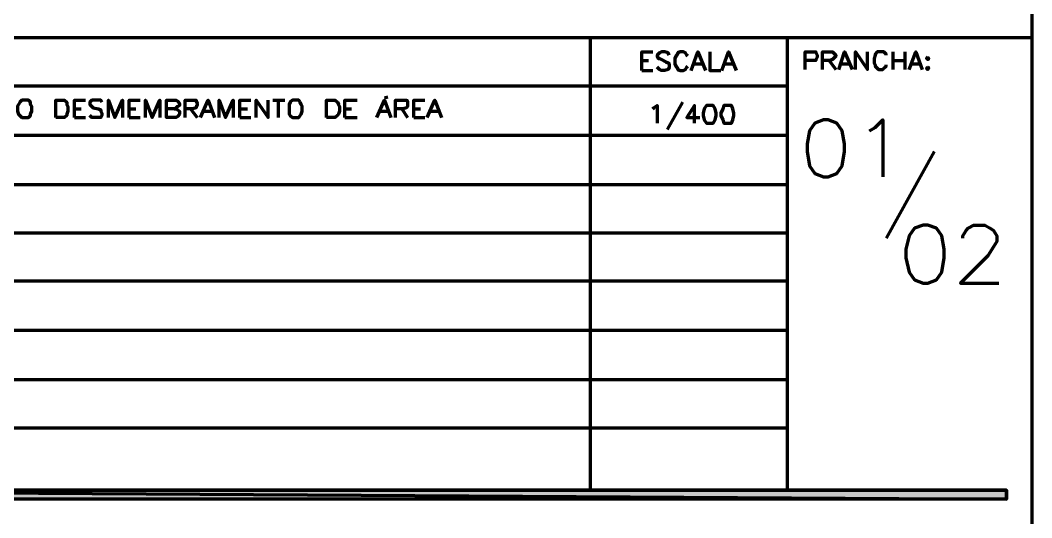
# Model space of a CAD drawing. Header units: inches. Extents: x 1 to 529, y -1 to 335.
# Drawn here: x 405.4 to 466.9, y 36.1 to 66.3 of the extents above; entities that cross this region are included whole.
import ezdxf

# ---------------------------------------------------------------- set-up
doc = ezdxf.new("R2010")
doc.units = ezdxf.units.IN
doc.layers.add('H', color=7, linetype='CONTINUOUS', lineweight=100)
doc.layers.add('P', color=250, linetype='CONTINUOUS', lineweight=100)

msp = doc.modelspace()

# ---------------------------------------------------------------- hatches: boundary and pattern name
at = {"layer": 'H', "linetype": 'CONTINUOUS'}
msp.add_hatch(color=0, dxfattribs=at).paths.add_polyline_path([(377, 37.733), (465.4, 37.2), (465.4, 37.733), (377, 37.733), (465.4, 37.2), (377, 37.2)])

# ---------------------------------------------------------------- linework, layer by layer
at = {"layer": 'P', "color": 252, "linetype": 'CONTINUOUS'}
for points in [[(18.067, 327), (466.933, 327), (466.933, 7.867), (18.067, 7.867), (18.067, 327)], [(427.533, 61.6), (427.733, 61.667)], [(405.533, 61.467), (405.467, 61.467), (405.333, 61.333), (405.267, 61.2), (405.2, 61.067), (405.2, 60.8), (405.267, 60.6), (405.333, 60.533), (405.467, 60.4), (405.533, 60.4), (405.733, 60.4), (405.867, 60.4), (406, 60.533), (406, 60.6), (406.067, 60.8), (406.067, 61.067), (406, 61.2), (406, 61.333), (405.867, 61.467), (405.733, 61.467), (405.533, 61.467)], [(407.533, 60.4), (407.533, 61.467), (407.933, 61.467), (408.067, 61.467), (408.2, 61.333), (408.2, 61.2), (408.267, 61.067), (408.267, 60.8), (408.2, 60.6), (408.2, 60.533), (408.067, 60.4), (407.933, 60.4), (407.533, 60.4)], [(408.667, 60.4), (408.667, 61.467), (409.333, 61.467)], [(410.333, 61.333), (410.267, 61.467), (410.067, 61.467), (409.933, 61.467), (409.733, 61.467), (409.6, 61.333), (409.6, 61.2), (409.667, 61.133), (409.733, 61.067), (409.8, 61), (410.133, 60.933), (410.267, 60.867), (410.267, 60.8), (410.333, 60.667), (410.333, 60.533), (410.267, 60.4), (410.067, 60.4), (409.933, 60.4), (409.733, 60.4), (409.6, 60.533)], [(410.733, 60.4), (410.733, 61.467), (411.133, 60.4), (411.6, 61.467), (411.6, 60.4)], [(412, 60.4), (412, 61.467), (412.667, 61.467)], [(413, 60.4), (413, 61.467), (413.4, 60.4), (413.867, 61.467), (413.867, 60.4)], [(414.733, 60.933), (414.867, 60.933), (414.933, 60.867), (415.067, 60.8), (415.067, 60.6), (414.933, 60.467), (414.867, 60.4), (414.733, 60.4), (414.267, 60.4), (414.267, 61.467), (414.733, 61.467), (414.867, 61.467), (414.933, 61.4), (415.067, 61.267), (415.067, 61.133), (414.933, 61.067), (414.867, 61), (414.733, 60.933), (414.267, 60.933)], [(415.4, 60.4), (415.4, 61.467), (415.867, 61.467), (416.067, 61.467), (416.067, 61.4), (416.133, 61.267), (416.133, 61.133), (416.067, 61.067), (416.067, 61), (415.867, 60.933), (415.4, 60.933)], [(416.333, 60.4), (416.8, 61.467), (417.2, 60.4)], [(417.467, 60.4), (417.467, 61.467), (417.867, 60.4), (418.333, 61.467), (418.333, 60.4)], [(418.733, 60.4), (418.733, 61.467), (419.4, 61.467)], [(419.733, 60.4), (419.733, 61.467), (420.467, 60.4), (420.467, 61.467)], [(420.733, 61.467), (421.467, 61.467)], [(421.067, 61.467), (421.067, 60.4)], [(422, 61.467), (421.933, 61.467), (421.8, 61.333), (421.733, 61.2), (421.733, 61.067), (421.733, 60.8), (421.733, 60.6), (421.8, 60.533), (421.933, 60.4), (422, 60.4), (422.267, 60.4), (422.333, 60.4), (422.4, 60.533), (422.467, 60.6), (422.533, 60.8), (422.533, 61.067), (422.467, 61.2), (422.4, 61.333), (422.333, 61.467), (422.267, 61.467), (422, 61.467)], [(424, 60.4), (424, 61.467), (424.4, 61.467), (424.533, 61.467), (424.667, 61.333), (424.733, 61.2), (424.8, 61.067), (424.8, 60.8), (424.733, 60.6), (424.667, 60.533), (424.533, 60.4), (424.4, 60.4), (424, 60.4)], [(425.133, 60.4), (425.133, 61.467), (425.867, 61.467)], [(427.067, 60.4), (427.533, 61.467), (427.933, 60.4)], [(428.2, 60.4), (428.2, 61.467), (428.667, 61.467), (428.867, 61.467), (428.933, 61.4), (428.933, 61.267), (428.933, 61.133), (428.933, 61.067), (428.867, 61), (428.667, 60.933), (428.2, 60.933)], [(429.333, 60.4), (429.333, 61.467), (430, 61.467)], [(430.133, 60.4), (430.6, 61.467), (431, 60.4)], [(443.867, 60.933), (443.933, 61), (444.133, 61.133), (444.133, 60.067)], [(445.667, 61.333), (444.733, 59.667)], [(446.4, 60.067), (446.4, 61.133), (445.933, 60.4), (446.733, 60.4)], [(447.267, 61.133), (447.133, 61.133), (447, 60.933), (446.933, 60.667), (446.933, 60.533), (447, 60.267), (447.133, 60.067), (447.267, 60.067), (447.4, 60.067), (447.533, 60.067), (447.667, 60.267), (447.733, 60.533), (447.733, 60.667), (447.667, 60.933), (447.533, 61.133), (447.4, 61.133), (447.267, 61.133)], [(448.333, 61.133), (448.2, 61.133), (448.133, 60.933), (448, 60.667), (448, 60.533), (448.133, 60.267), (448.2, 60.067), (448.333, 60.067), (448.467, 60.067), (448.667, 60.067), (448.733, 60.267), (448.8, 60.533), (448.8, 60.667), (448.733, 60.933), (448.667, 61.133), (448.467, 61.133), (448.333, 61.133)], [(408.667, 60.933), (409.067, 60.933)], [(408.667, 60.4), (409.333, 60.4)], [(412, 60.933), (412.4, 60.933)], [(412, 60.4), (412.667, 60.4)], [(415.733, 60.933), (416.133, 60.4)], [(416.467, 60.8), (417, 60.8)], [(418.733, 60.933), (419.2, 60.933)], [(418.733, 60.4), (419.4, 60.4)], [(425.133, 60.933), (425.533, 60.933)], [(425.133, 60.4), (425.867, 60.4)], [(427.2, 60.8), (427.8, 60.8)], [(428.6, 60.933), (428.933, 60.4)], [(429.333, 60.933), (429.733, 60.933)], [(429.333, 60.4), (430, 60.4)], [(430.333, 60.8), (430.867, 60.8)]]:
    msp.add_lwpolyline(points, dxfattribs=at)
at = {"layer": 'P', "color": 0, "linetype": 'CONTINUOUS'}
for points in [[(377, 65.267), (466.933, 65.267)], [(440.067, 37.733), (440.067, 65.267)], [(452.067, 37.733), (452.067, 65.267)], [(443.2, 63.267), (443.2, 64.4), (443.867, 64.4)], [(444.867, 64.2), (444.8, 64.333), (444.6, 64.4), (444.4, 64.4), (444.267, 64.333), (444.133, 64.2), (444.133, 64.133), (444.2, 64), (444.267, 64), (444.4, 63.933), (444.667, 63.8), (444.8, 63.733), (444.867, 63.667), (444.867, 63.6), (444.867, 63.467), (444.8, 63.333), (444.6, 63.267), (444.4, 63.267), (444.267, 63.333), (444.133, 63.467)], [(446, 64.133), (445.933, 64.2), (445.867, 64.333), (445.733, 64.4), (445.533, 64.4), (445.4, 64.333), (445.333, 64.2), (445.267, 64.133), (445.2, 64), (445.2, 63.667), (445.267, 63.533), (445.333, 63.467), (445.4, 63.333), (445.533, 63.267), (445.733, 63.267), (445.867, 63.333), (445.933, 63.467), (446, 63.533)], [(446.2, 63.267), (446.6, 64.4), (447.067, 63.267)], [(447.333, 64.4), (447.333, 63.267), (448, 63.267)], [(448.067, 63.267), (448.467, 64.4), (448.933, 63.267)], [(453.133, 63.333), (453.133, 64.4), (453.6, 64.4), (453.8, 64.4), (453.8, 64.333), (453.867, 64.2), (453.867, 64.067), (453.8, 63.933), (453.8, 63.867), (453.6, 63.867), (453.133, 63.867)], [(454.2, 63.333), (454.2, 64.4), (454.667, 64.4), (454.8, 64.4), (454.867, 64.333), (455, 64.2), (455, 64.133), (454.867, 64), (454.8, 63.933), (454.667, 63.867), (454.2, 63.867)], [(455.2, 63.333), (455.533, 64.4), (456, 63.333)], [(456.2, 63.333), (456.2, 64.4), (456.933, 63.333), (456.933, 64.4)], [(458.067, 64.2), (458.067, 64.267), (457.933, 64.4), (457.867, 64.4), (457.6, 64.4), (457.533, 64.4), (457.4, 64.267), (457.4, 64.2), (457.333, 64), (457.333, 63.733), (457.4, 63.6), (457.4, 63.533), (457.533, 63.4), (457.6, 63.333), (457.867, 63.333), (457.933, 63.4), (458.067, 63.533), (458.067, 63.6)], [(458.467, 64.4), (458.467, 63.333)], [(459.2, 64.4), (459.2, 63.333)], [(459.467, 63.333), (459.867, 64.4), (460.267, 63.333)], [(460.6, 64.067), (460.533, 64), (460.6, 63.933), (460.667, 64), (460.6, 64.067)], [(443.2, 63.867), (443.6, 63.867)], [(446.4, 63.667), (446.933, 63.667)], [(448.2, 63.667), (448.733, 63.667)], [(454.6, 63.867), (455, 63.333)], [(455.333, 63.667), (455.867, 63.667)], [(458.467, 63.867), (459.2, 63.867)], [(459.6, 63.667), (460.133, 63.667)], [(460.6, 63.467), (460.533, 63.4), (460.6, 63.333), (460.667, 63.4), (460.6, 63.467)], [(443.2, 63.267), (443.867, 63.267)], [(377, 62.333), (452.067, 62.333)], [(454.267, 60.267), (453.733, 60.067), (453.4, 59.6), (453.267, 58.8), (453.267, 58.333), (453.4, 57.467), (453.733, 57), (454.267, 56.8), (454.533, 56.8), (455.067, 57), (455.4, 57.467), (455.533, 58.333), (455.533, 58.8), (455.4, 59.6), (455.067, 60.067), (454.533, 60.267), (454.267, 60.267)], [(457.067, 59.6), (457.4, 59.8), (457.867, 60.267), (457.867, 56.8)], [(382.133, 59.333), (452.067, 59.333)], [(461, 58.333), (458.067, 53.067)], [(382.133, 56.333), (452.067, 56.333)], [(460.333, 53.867), (459.8, 53.667), (459.467, 53.2), (459.267, 52.4), (459.267, 51.867), (459.467, 51), (459.8, 50.533), (460.333, 50.333), (460.6, 50.333), (461.133, 50.533), (461.467, 51), (461.6, 51.867), (461.6, 52.4), (461.467, 53.2), (461.133, 53.667), (460.6, 53.867), (460.333, 53.867)], [(462.733, 53.067), (462.733, 53.2), (462.933, 53.533), (463.067, 53.667), (463.4, 53.867), (464.067, 53.867), (464.4, 53.667), (464.6, 53.533), (464.8, 53.2), (464.8, 52.867), (464.6, 52.533), (464.267, 52), (462.6, 50.333), (464.933, 50.333)], [(382.133, 53.4), (452.067, 53.4)], [(382.133, 50.467), (452.067, 50.467)], [(382.133, 47.467), (452.067, 47.467)], [(382.133, 44.467), (452.067, 44.467)], [(382.133, 41.533), (452.067, 41.533)], [(465.4, 37.733), (377, 37.733), (465.4, 37.2), (465.4, 37.733)], [(377, 37.733), (465.4, 37.2), (377, 37.2), (377, 37.733)], [(377, 37.2), (377, 37.733), (465.4, 37.733), (465.4, 37.2), (383.867, 37.2), (377, 37.2)]]:
    msp.add_lwpolyline(points, dxfattribs=at)

doc.saveas('drawing.dxf')
